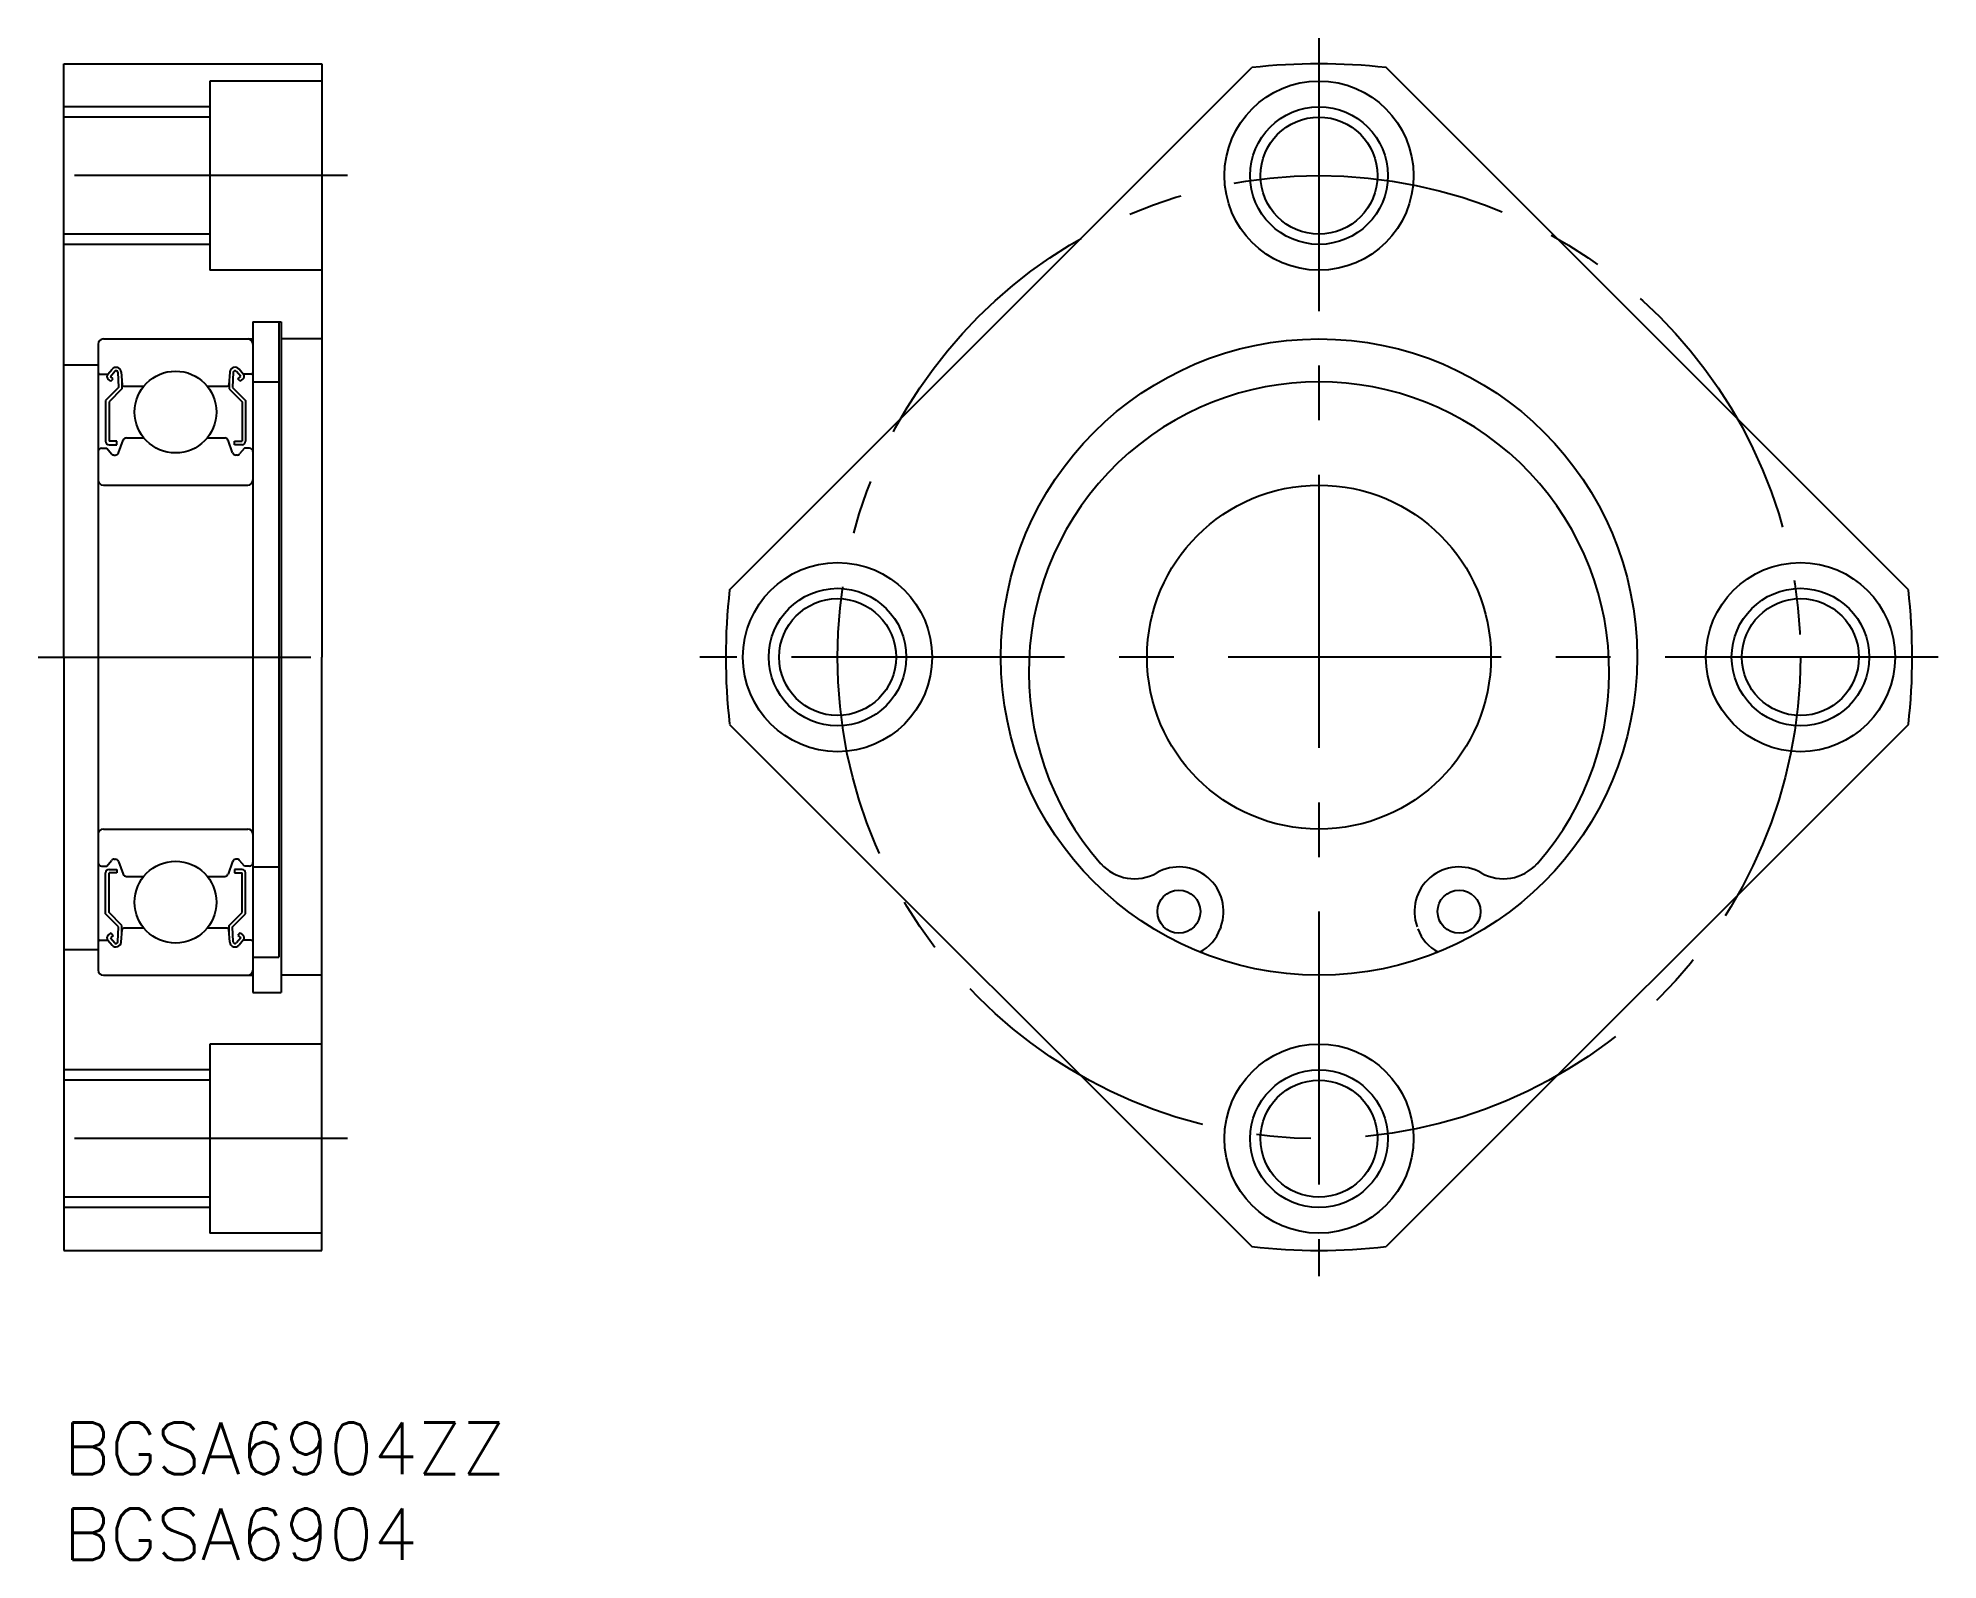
# Model space of a CAD drawing. Extents: x -2 to 109, y -8 to 80.
import ezdxf

# ---------------------------------------------------------------- set-up
doc = ezdxf.new("R2010")
doc.units = 0
doc.header["$LTSCALE"] = 0.5
doc.linetypes.add('CENTER', pattern=[50.8, 31.75, -6.35, 6.35, -6.35])
for name, color, linetype in [('MSM_CENTER', 1, 'CENTER'), ('MSM_CONTINUOUS', 7, 'CONTINUOUS'), ('MSM_NARROW', 5, 'CONTINUOUS'), ('MSM_PART_NUMBER', 7, 'CONTINUOUS')]:
    doc.layers.add(name, color=color, linetype=linetype)
doc.styles.get("Standard").update_dxf_attribs({"font": 'txt.shx', "height": 3, "bigfont": 'bigfont.shx'})

# ---------------------------------------------------------------- blocks, each defined once
blk = doc.blocks.new('*U4')
at = {"layer": 'MSM_PART_NUMBER'}
blk.add_text('BGSA6904ZZ', height=3, dxfattribs=at).set_placement((0, -3))
blk = doc.blocks.new('*U5')
at = {"layer": 'MSM_PART_NUMBER'}
blk.add_text('BGSA6904', height=3, dxfattribs=at).set_placement((0, -8))

msp = doc.modelspace()

# ---------------------------------------------------------------- linework, layer by layer
at = {"layer": 'MSM_CENTER'}
for p, q in [((73, 80.5), (73, 8.5)), ((16.5, 72.5), (-1.5, 72.5)), ((-1.5, 44.5), (16.5, 44.5)), ((109, 44.5), (37, 44.5)), ((16.5, 16.5), (-1.5, 16.5))]:
    msp.add_line(p, q, dxfattribs=at)
msp.add_circle((73, 44.5), 28, dxfattribs=at)
at = {"layer": 'MSM_CONTINUOUS'}
for p, q in [((0, 44.5), (0, 79)), ((0, 79), (15, 79)), ((15, 79), (15, 44.5)), ((38.72, 48.41), (69.09, 78.78)), ((107.28, 48.41), (76.91, 78.78)), ((8.5, 78), (8.5, 67)), ((15, 78), (8.5, 78)), ((8.5, 75.9), (0, 75.9)), ((8.5, 69.1), (0, 69.1)), ((15, 67), (8.5, 67)), ((2.3, 63), (11, 63)), ((11, 64), (11, 25)), ((11, 64), (12.65, 64)), ((12.5, 64, -0.5), (12.5, 27.05, -0.5)), ((12.65, 64), (12.65, 25)), ((15, 63), (12.65, 63)), ((2, 62.7), (2, 26.3)), ((0, 61.5), (2, 61.5)), ((2.1, 60.95), (2.56, 60.95)), ((2.56, 60.95), (2.81, 61.25)), ((2.71, 60.82), (2.96, 61.12)), ((2.87, 60.69), (2.71, 60.82)), ((3.14, 61.06), (3.18, 60.18)), ((3.34, 61.08), (3.4, 60.34)), ((9.66, 61.07), (9.6, 60.34)), ((9.86, 61.06), (9.82, 60.18)), ((10.29, 60.82), (10.04, 61.11)), ((10.13, 60.69), (10.29, 60.82)), ((10.44, 60.95), (10.19, 61.24)), ((10.9, 60.95), (10.44, 60.95)), ((3.18, 60.18), (2.43, 59.43)), ((2.74, 60.54), (2.58, 60.67)), ((3.38, 60.1), (2.63, 59.35)), ((2.74, 60.54), (2.87, 60.69)), ((3.38, 60.57), (3.38, 60.1)), ((3.5, 60.25), (4.65, 60.25)), ((8.35, 60.25), (9.5, 60.25)), ((9.62, 60.57), (9.62, 60.1)), ((9.62, 60.1), (10.37, 59.35)), ((9.82, 60.18), (10.57, 59.43)), ((10.26, 60.54), (10.13, 60.69)), ((10.26, 60.54), (10.41, 60.67)), ((11, 60.5), (12.5, 60.5)), ((2.43, 59.43), (2.43, 57.05)), ((2.63, 59.35), (2.63, 57.05)), ((10.37, 59.35), (10.37, 57.05)), ((10.57, 59.43), (10.57, 57.05)), ((2.2, 56.65), (2.5, 56.65)), ((2.5, 56.65), (2.78, 56.32)), ((3.08, 57.05), (2.63, 57.05)), ((2.63, 56.85), (3.08, 56.85)), ((3.08, 56.85), (3.08, 57.05)), ((3.18, 56.38), (3.45, 57.12)), ((3.64, 57.25), (4.65, 57.25)), ((8.35, 57.25), (9.36, 57.25)), ((9.82, 56.38), (9.55, 57.12)), ((9.92, 57.05), (10.37, 57.05)), ((9.92, 56.85), (9.92, 57.05)), ((10.37, 56.85), (9.92, 56.85)), ((10.5, 56.65), (10.22, 56.32)), ((10.8, 56.65), (10.5, 56.65)), ((2.93, 56.25), (2.99, 56.25)), ((10.07, 56.25), (10.01, 56.25)), ((2.3, 54.5), (10.7, 54.5)), ((0, 44.5), (0, 10)), ((15, 10), (15, 44.5)), ((38.72, 40.59), (69.09, 10.22)), ((107.28, 40.59), (76.91, 10.22)), ((2.3, 34.5), (10.7, 34.5)), ((2.2, 32.35), (2.5, 32.35)), ((2.5, 32.35), (2.78, 32.68)), ((2.63, 32.15), (3.08, 32.15)), ((2.93, 32.75), (2.99, 32.75)), ((3.08, 32.15), (3.08, 31.95)), ((3.18, 32.62), (3.45, 31.88)), ((9.82, 32.62), (9.55, 31.88)), ((10.37, 32.15), (9.92, 32.15)), ((9.92, 32.15), (9.92, 31.95)), ((10.07, 32.75), (10.01, 32.75)), ((10.5, 32.35), (10.22, 32.68)), ((10.8, 32.35), (10.5, 32.35)), ((11, 32.3), (12.5, 32.3)), ((2.43, 29.57), (2.43, 31.95)), ((2.63, 29.65), (2.63, 31.95)), ((3.08, 31.95), (2.63, 31.95)), ((3.64, 31.75), (4.65, 31.75)), ((3.89, 31.75), (3.89, 31.75)), ((4.14, 31.75), (4.14, 31.75)), ((8.35, 31.75), (9.36, 31.75)), ((9.92, 31.95), (10.37, 31.95)), ((10.37, 29.65), (10.37, 31.95)), ((10.57, 29.57), (10.57, 31.95)), ((3.18, 28.82), (2.43, 29.57)), ((3.38, 28.9), (2.63, 29.65)), ((3.14, 27.94), (3.18, 28.82)), ((3.38, 28.43), (3.38, 28.9)), ((3.5, 28.75), (4.65, 28.75)), ((8.35, 28.75), (9.5, 28.75)), ((9.62, 28.9), (10.37, 29.65)), ((9.62, 28.43), (9.62, 28.9)), ((9.82, 28.82), (10.57, 29.57)), ((9.86, 27.94), (9.82, 28.82)), ((67.29, 28.81), (67.25, 28.7)), ((2.1, 28.05), (2.56, 28.05)), ((2.56, 28.05), (2.81, 27.75)), ((2.74, 28.46), (2.58, 28.33)), ((2.87, 28.31), (2.71, 28.18)), ((2.71, 28.18), (2.96, 27.88)), ((2.74, 28.46), (2.87, 28.31)), ((3.34, 27.92), (3.4, 28.66)), ((9.66, 27.93), (9.6, 28.66)), ((10.29, 28.18), (10.04, 27.89)), ((10.26, 28.46), (10.13, 28.31)), ((10.13, 28.31), (10.29, 28.18)), ((10.44, 28.05), (10.19, 27.76)), ((10.26, 28.46), (10.41, 28.33)), ((10.9, 28.05), (10.44, 28.05)), ((0, 27.5), (2, 27.5)), ((11, 27.05), (12.5, 27.05)), ((2.3, 26), (11, 26)), ((15, 26), (12.65, 26)), ((11, 25), (12.65, 25)), ((15, 22), (8.5, 22)), ((8.5, 22), (8.5, 11)), ((8.5, 19.9), (0, 19.9)), ((8.5, 13.1), (0, 13.1)), ((0, 10), (15, 10)), ((15, 11), (8.5, 11))]:
    msp.add_line(p, q, dxfattribs=at)
for centre, radius in [((73, 72.5), 5.5), ((73, 72.5), 3.4), ((73, 44.5), 18.5), ((6.5, 58.75), 2.38), ((73, 44.5), 10), ((45, 44.5), 5.5), ((101, 44.5), 5.5), ((45, 44.5), 3.4), ((101, 44.5), 3.4), ((6.5, 30.25), 2.38), ((64.85, 29.7), 1.25), ((81.15, 29.7), 1.25), ((73, 16.5), 5.5), ((73, 16.5), 3.4)]:
    msp.add_circle(centre, radius, dxfattribs=at)
for centre, radius, start, end in [((73, 44.5), 34.5, 83.5, 96.5), ((2.3, 62.7), 0.3, 90, 180), ((10.7, 62.7), 0.3, 0, 90), ((2.1, 61.05), 0.1, 180, 270), ((2.71, 60.82), 0.2, 140.001, 230.0801), ((3.04, 61.05), 0.3, 4.9967, 140.001), ((3.04, 61.06), 0.1, 2.8199, 140.0012), ((9.96, 61.05), 0.303, 40.0459, 175.0793), ((9.96, 61.05), 0.103, 39.874, 175.0048), ((10.29, 60.82), 0.2, 309.9138, 40.1318), ((10.9, 61.05), 0.1, 269.9995, 359.9913), ((3.5, 60.35), 0.1, 184.9967, 269.9995), ((9.5, 60.35), 0.1, 269.9995, 354.8557), ((73, 43.62), 16.88, 318.7342, 221.2658), ((2.2, 56.45), 0.2, 90, 180), ((2.63, 57.05), 0.2, 180, 270), ((2.99, 56.45), 0.2, 270, 339.9919), ((3.64, 57.05), 0.2, 90, 159.9919), ((9.36, 57.05), 0.2, 19.8845, 90.0002), ((10.01, 56.45), 0.2, 199.8883, 269.9998), ((10.37, 57.05), 0.2, 269.9998, 359.9956), ((10.8, 56.45), 0.2, 359.9956, 90.0002), ((2.93, 56.45), 0.2, 219.9921, 270), ((10.07, 56.45), 0.2, 269.9998, 319.8616), ((2.3, 54.8), 0.3, 180, 270), ((10.7, 54.8), 0.3, 270, 0), ((73, 44.5), 34.5, 173.5, 186.5), ((73, 44.5), 34.5, 353.5, 6.5), ((2.3, 34.2), 0.3, 90, 180), ((10.7, 34.2), 0.3, 0, 90), ((2.2, 32.55), 0.2, 180, 270), ((2.63, 31.95), 0.2, 90, 180), ((2.93, 32.55), 0.2, 90, 140.0079), ((2.99, 32.55), 0.2, 20.0081, 90), ((10.01, 32.55), 0.2, 90.0002, 160.1117), ((10.07, 32.55), 0.2, 40.1384, 90.0002), ((10.37, 31.95), 0.2, 0.0044, 90.0002), ((10.8, 32.55), 0.2, 269.9998, 0.0044), ((62.27, 34.21), 2.6, 221.2658, 299.7449), ((64.85, 29.7), 2.6, 340.0175, 119.7449), ((81.15, 29.7), 2.6, 60.2551, 199.9825), ((83.73, 34.21), 2.6, 240.2551, 318.7342), ((3.64, 31.95), 0.2, 200.0081, 270), ((9.36, 31.95), 0.2, 269.9998, 340.1155), ((3.5, 28.65), 0.1, 90.0005, 175.0033), ((9.5, 28.65), 0.1, 5.1443, 90.0005), ((2.1, 27.95), 0.1, 90, 180), ((2.71, 28.18), 0.2, 129.9199, 219.999), ((3.04, 27.95), 0.3, 219.999, 355.0033), ((3.04, 27.94), 0.1, 219.9988, 357.1801), ((9.96, 27.95), 0.303, 184.9207, 319.9541), ((9.96, 27.95), 0.103, 184.9952, 320.126), ((10.29, 28.18), 0.2, 319.8682, 50.0862), ((10.9, 27.95), 0.1, 0.0087, 90.0005), ((64.9, 29.55), 2.5, 297.992, 340.0175), ((81.1, 29.55), 2.5, 199.9825, 242.008), ((2.3, 26.3), 0.3, 180, 270), ((10.7, 26.3), 0.3, 270, 0), ((73, 44.5), 34.5, 263.5, 276.5)]:
    msp.add_arc(centre, radius, start, end, dxfattribs=at)
at = {"layer": 'MSM_NARROW'}
for p, q in [((8.5, 76.5), (0, 76.5)), ((8.5, 68.5), (0, 68.5)), ((8.5, 20.5), (0, 20.5)), ((8.5, 12.5), (0, 12.5))]:
    msp.add_line(p, q, dxfattribs=at)
for centre in [(73, 72.5), (45, 44.5), (101, 44.5), (73, 16.5)]:
    msp.add_circle(centre, 4, dxfattribs=at)

# ---------------------------------------------------------------- block references
at = {"layer": 'MSM_CONTINUOUS'}
for name in ['*U4', '*U5']:
    msp.add_blockref(name, (0, 0), dxfattribs=at)

doc.saveas('drawing.dxf')
